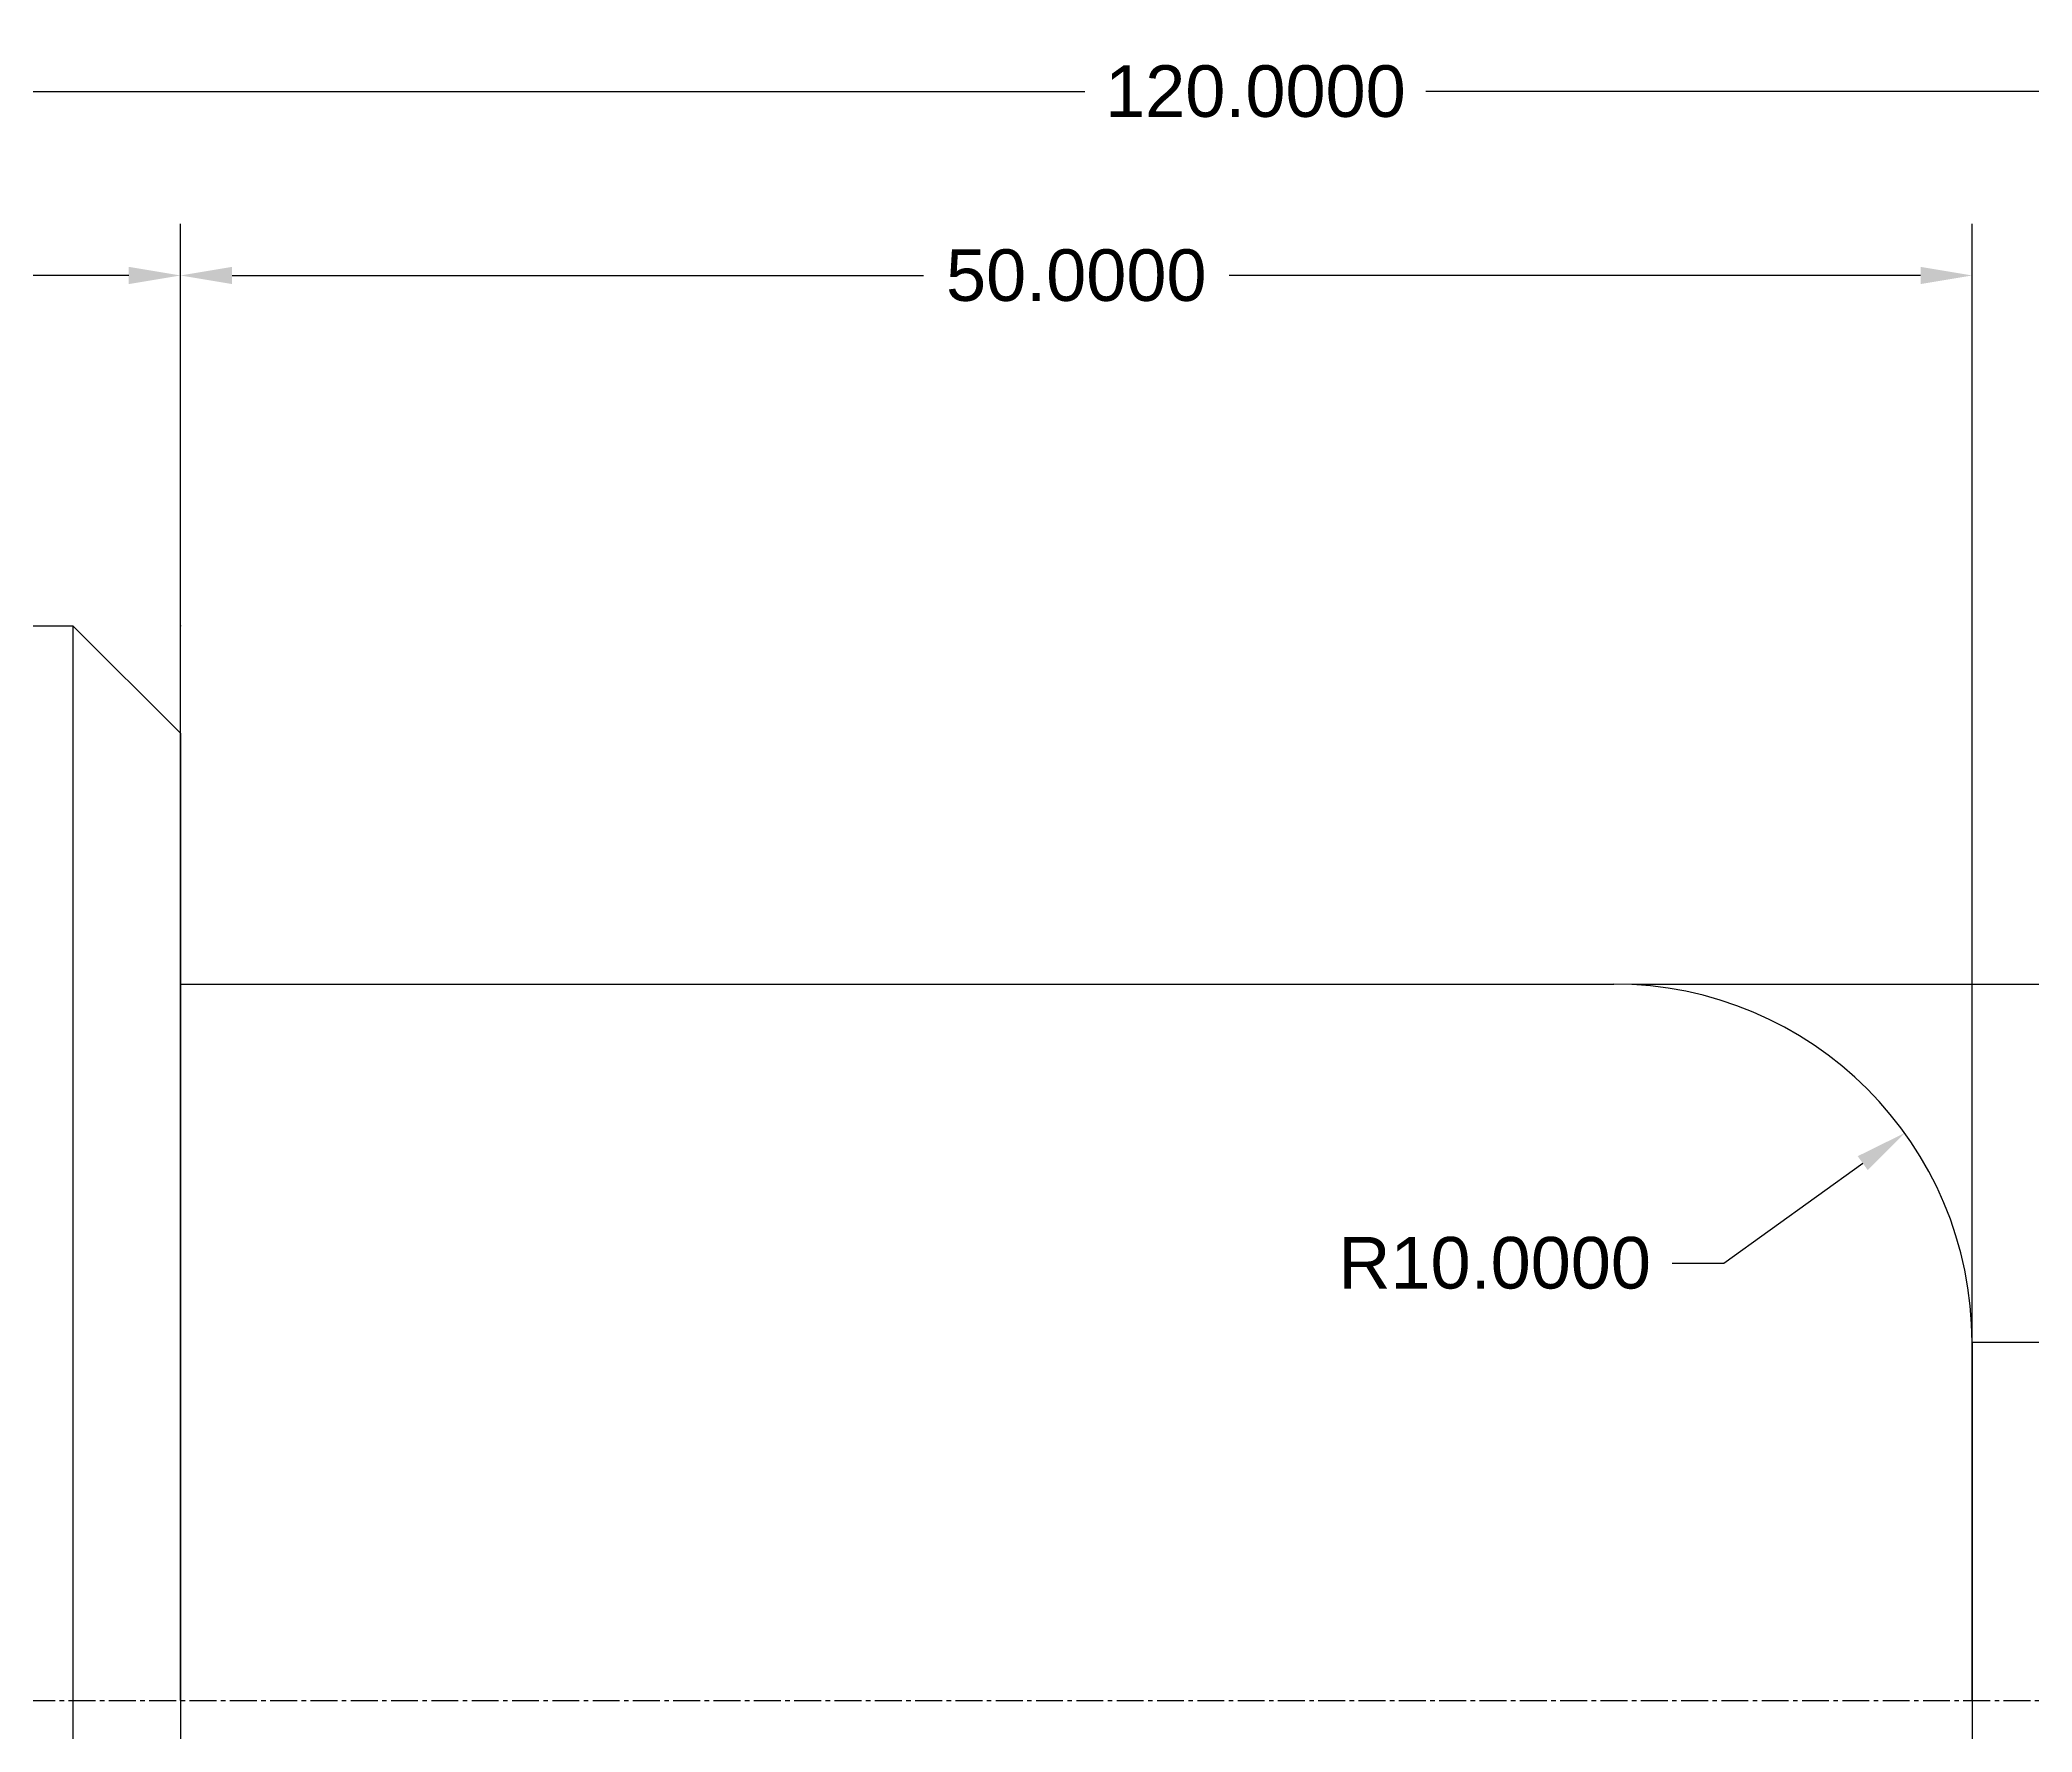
# Model space of a CAD drawing. Header units: inches. Extents: x 7 to 175, y -2 to 86.
# Drawn here: x 43.8 to 99.4, y 39.1 to 86.4 of the extents above; entities that cross this region are included whole.
import ezdxf

# ---------------------------------------------------------------- set-up
doc = ezdxf.new("R2010")
doc.units = ezdxf.units.IN
doc.header["$MEASUREMENT"] = 0
doc.linetypes.add('CENTER2', pattern=[1.125, 0.75, -0.125, 0.125, -0.125])
doc.styles.get("Standard").update_dxf_attribs({"font": 'Arial.ttf'})
doc.dimstyles.new('Annotative', dxfattribs={"dimscale": 0, "dimtxt": 0.18, "dimasz": 0.18, "dimexe": 0.18, "dimexo": 0.0625, "dimgap": 0.09, "dimtad": 0, "dimtih": 1, "dimtoh": 1, "dimdec": 4, "dimzin": 0, "dimdsep": 46, "dimtxsty": 'Standard', "dimcen": 0.09, "dimadec": 0, "dimazin": 0, "dimtfac": 1, "dimtdec": 4, "dimtofl": 0, "dimtmove": 0, "dimatfit": 3, "dimfxl": 1, "dimtolj": 1, "dimtzin": 0, "dimarcsym": 0})

# ---------------------------------------------------------------- blocks, each defined once
blk = doc.blocks.new('*U2')
at = {"color": 0, "linetype": 'CENTER2', "transparency": 16777216}
blk.add_line((-13.62, 0), (143.5, 0), dxfattribs=at)
blk = doc.blocks.new('*D4')
at = {"color": 0, "lineweight": -2, "transparency": 16777216}
for p, q in [((17.736, 40.508), (17.736, 86.364)), ((137.736, 40.508), (137.736, 86.364)), ((19.176, 84.924), (72.978, 84.924)), ((136.296, 84.924), (82.493, 84.924))]:
    blk.add_line(p, q, dxfattribs=at)
at = {"color": 0, "transparency": 16777216}
for points in [[(19.176, 85.164), (19.176, 84.684), (17.736, 84.924)], [(136.296, 85.164), (136.296, 84.684), (137.736, 84.924)]]:
    blk.add_solid(points, dxfattribs=at)
at = {"layer": 'Defpoints', "color": 0, "transparency": 16777216}
for p in [(137.736, 84.924), (17.736, 40.008), (137.736, 40.008)]:
    blk.add_point(p, dxfattribs=at)
at = {"color": 0, "transparency": 16777216, "insert": (77.736, 84.924), "char_height": 1.44, "attachment_point": 5}
blk.add_mtext('\\A1;120.0000', dxfattribs=at)
blk = doc.blocks.new('*D5')
at = {"color": 0, "lineweight": -2, "transparency": 16777216}
for p, q in [((17.736, 70.508), (17.736, 81.227)), ((47.736, 67.508), (47.736, 81.227)), ((19.176, 79.787), (28.47, 79.787)), ((46.296, 79.787), (37.001, 79.787))]:
    blk.add_line(p, q, dxfattribs=at)
at = {"color": 0, "transparency": 16777216}
for points in [[(19.176, 80.027), (19.176, 79.547), (17.736, 79.787)], [(46.296, 80.027), (46.296, 79.547), (47.736, 79.787)]]:
    blk.add_solid(points, dxfattribs=at)
at = {"layer": 'Defpoints', "color": 0, "transparency": 16777216}
for p in [(47.736, 79.787), (17.736, 70.008), (47.736, 67.008)]:
    blk.add_point(p, dxfattribs=at)
at = {"color": 0, "transparency": 16777216, "insert": (32.736, 79.787), "char_height": 1.44, "attachment_point": 5}
blk.add_mtext('\\A1;30.0000', dxfattribs=at)
blk = doc.blocks.new('*D6')
at = {"color": 0, "lineweight": -2, "transparency": 16777216}
for p, q in [((47.736, 40.508), (47.736, 81.227)), ((97.736, 40.508), (97.736, 81.227)), ((49.176, 79.787), (68.47, 79.787)), ((96.296, 79.787), (77.002, 79.787))]:
    blk.add_line(p, q, dxfattribs=at)
at = {"color": 0, "transparency": 16777216}
for points in [[(49.176, 80.027), (49.176, 79.547), (47.736, 79.787)], [(96.296, 80.027), (96.296, 79.547), (97.736, 79.787)]]:
    blk.add_solid(points, dxfattribs=at)
at = {"layer": 'Defpoints', "color": 0, "transparency": 16777216}
for p in [(97.736, 79.787), (47.736, 40.008), (97.736, 40.008)]:
    blk.add_point(p, dxfattribs=at)
at = {"color": 0, "transparency": 16777216, "insert": (72.736, 79.787), "char_height": 1.44, "attachment_point": 5}
blk.add_mtext('\\A1;50.0000', dxfattribs=at)
blk = doc.blocks.new('*D7')
at = {"color": 0, "lineweight": -2, "transparency": 16777216}
for p, q in [((88.236, 60.008), (157.164, 60.008)), ((155.724, 58.568), (155.724, 41.463)), ((155.724, 21.448), (155.724, 38.553)), ((88.236, 20.008), (157.164, 20.008))]:
    blk.add_line(p, q, dxfattribs=at)
at = {"color": 0, "transparency": 16777216}
for points in [[(155.484, 58.568), (155.964, 58.568), (155.724, 60.008)], [(155.484, 21.448), (155.964, 21.448), (155.724, 20.008)]]:
    blk.add_solid(points, dxfattribs=at)
at = {"layer": 'Defpoints', "color": 0, "transparency": 16777216}
for p in [(87.736, 60.008), (87.736, 20.008), (155.724, 20.008)]:
    blk.add_point(p, dxfattribs=at)
at = {"color": 0, "transparency": 16777216, "insert": (155.724, 40.008), "char_height": 1.44, "attachment_point": 5}
blk.add_mtext('\\A1;40.0000', dxfattribs=at)
blk = doc.blocks.new('*D8')
at = {"color": 0, "lineweight": -2, "transparency": 16777216}
for p, q in [((90.808, 52.219), (94.684, 55.008)), ((89.368, 52.219), (90.808, 52.219))]:
    blk.add_line(p, q, dxfattribs=at)
at = {"color": 0, "transparency": 16777216}
blk.add_solid([(94.544, 55.203), (94.824, 54.813), (95.853, 55.849)], dxfattribs=at)
at = {"layer": 'Defpoints', "color": 0, "transparency": 16777216}
for p in [(95.853, 55.849), (87.736, 50.008)]:
    blk.add_point(p, dxfattribs=at)
at = {"color": 0, "transparency": 16777216, "insert": (84.413, 52.219), "char_height": 1.44, "attachment_point": 5}
blk.add_mtext('\\A1;R10.0000', dxfattribs=at)

msp = doc.modelspace()

# ---------------------------------------------------------------- linework, layer by layer
for p, q in [((17.73573, 70.00818), (44.73573, 70.00818)), ((44.73573, 70.00818), (47.73573, 67.00818)), ((44.73573, 70.00818), (44.73573, 10.00818)), ((47.73573, 67.00818), (47.73573, 13.00818)), ((47.73573, 40.00818), (47.73573, 60.00818)), ((47.73573, 60.00818), (87.73573, 60.00818)), ((97.73573, 50.00818), (97.73573, 30.00818)), ((97.73573, 40.00818), (97.73573, 50.00818)), ((97.73573, 50.00818), (127.73573, 50.00818))]:
    msp.add_line(p, q)
msp.add_arc((87.73573, 50.00818), 10, 0, 90)
msp.add_point((47.73573, 70.00818))

# ---------------------------------------------------------------- block references
at = {"linetype": 'CENTER2'}
msp.add_blockref('*U2', (31.23573, 40.00818), dxfattribs=at)

# ---------------------------------------------------------------- dimensions: what is measured, and where the dimension line sits
for base, p1, p2, picture, middle in [((137.73573, 84.92439), (17.73573, 40.00818), (137.73573, 40.00818), '*D4', (77.73573, 84.92439)), ((97.73573, 79.78679), (47.73573, 40.00818), (97.73573, 40.00818), '*D6', (72.73573, 79.78679))]:
    dim = msp.add_linear_dim(base=base, p1=p1, p2=p2, dimstyle='Annotative')
    dim.commit()
    dim.dimension.update_dxf_attribs({"geometry": picture, "text_midpoint": middle})
for base, p1, p2, angle, picture, middle in [((47.73573, 79.78679), (17.73573, 70.00818), (47.73573, 67.00818), 180, '*D5', (32.73573, 79.78679)), ((155.72441, 20.00818), (87.73573, 60.00818), (87.73573, 20.00818), 90, '*D7', (155.72441, 40.00818))]:
    dim = msp.add_linear_dim(base=base, p1=p1, p2=p2, angle=angle, dimstyle='Annotative')
    dim.commit()
    dim.dimension.update_dxf_attribs({"geometry": picture, "text_midpoint": middle})
dim = msp.add_radius_dim(center=(87.73573, 50.00818), mpoint=(95.85261, 55.84908), dimstyle='Annotative')
dim.commit()
dim.dimension.update_dxf_attribs({"geometry": '*D8', "text_midpoint": (84.41313, 52.21911), "dimtype": 164})

doc.saveas('drawing.dxf')
